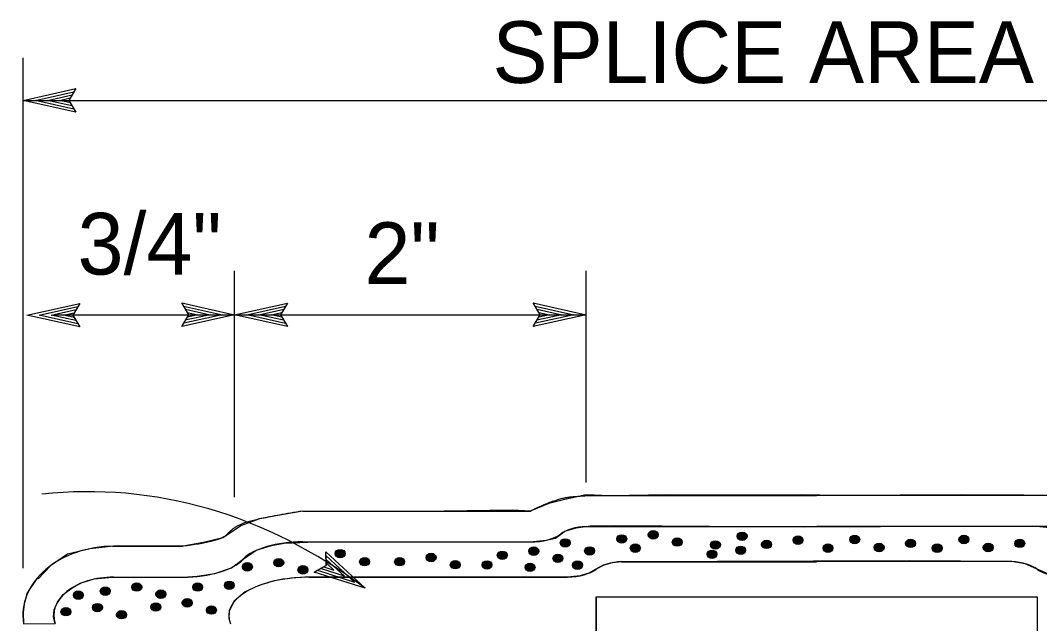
# Model space of a CAD drawing. Extents: x -893 to 867, y -474 to 712.
# Drawn here: x 86.2 to 201.8, y 232.7 to 301.2 of the extents above; entities that cross this region are included whole.
import ezdxf

# ---------------------------------------------------------------- set-up
doc = ezdxf.new("R2010")
doc.units = 0
for name, color, linetype in [('56 Stage 3 Anno', 7, 'Continuous'), ('57 Undefined', 7, 'Continuous'), ('59 Sndwall Anno', 7, 'Continuous'), ('60 Nongeo Data', 7, 'Continuous')]:
    doc.layers.add(name, color=color, linetype=linetype)

msp = doc.modelspace()

# ---------------------------------------------------------------- linework, layer by layer
at = {"layer": '56 Stage 3 Anno'}
for p, q in [((86.5, 239.02), (86.5, 296.93)), ((86.5, 292.1), (92.5, 293.43)), ((87.89, 292.1), (92.26, 293.07)), ((89.26, 292.1), (92.09, 292.72)), ((92.5, 293.43), (91.7, 292.1)), ((92.5, 293.43), (92.5, 293.43)), ((86.5, 292.1), (268.47, 292.1)), ((92.5, 290.76), (86.5, 292.1)), ((86.5, 292.1), (86.5, 292.1)), ((92.28, 291.12), (87.88, 292.1)), ((92.05, 291.48), (89.26, 292.1)), ((90.64, 292.1), (91.85, 292.37)), ((91.87, 291.82), (90.64, 292.1)), ((91.7, 292.1), (92.5, 290.76)), ((92.5, 290.76), (92.5, 290.76)), ((110.49, 247.09), (110.49, 272.78)), ((150.35, 248.77), (150.35, 272.78)), ((86.95, 267.74), (92.95, 269.07)), ((88.34, 267.75), (92.71, 268.71)), ((89.71, 267.74), (92.54, 268.37)), ((92.95, 269.07), (92.15, 267.74)), ((92.95, 269.07), (92.95, 269.07)), ((105.29, 267.78), (104.49, 269.12)), ((104.49, 269.12), (104.49, 269.12)), ((104.49, 269.12), (110.49, 267.78)), ((104.7, 268.76), (109.11, 267.78)), ((104.94, 268.4), (107.72, 267.78)), ((110.49, 267.78), (116.49, 269.11)), ((111.88, 267.78), (116.25, 268.75)), ((113.25, 267.77), (116.07, 268.4)), ((116.49, 269.11), (115.69, 267.78)), ((116.49, 269.11), (116.49, 269.11)), ((145.15, 267.78), (144.35, 269.12)), ((144.35, 269.12), (144.35, 269.12)), ((144.35, 269.12), (150.35, 267.78)), ((144.57, 268.76), (148.97, 267.78)), ((144.8, 268.4), (147.59, 267.78)), ((92.95, 266.4), (86.95, 267.74)), ((86.95, 267.74), (86.95, 267.74)), ((92.73, 266.76), (88.33, 267.74)), ((92.5, 267.12), (89.71, 267.74)), ((90, 267.78), (110.49, 267.78)), ((91.09, 267.74), (92.3, 268.01)), ((92.32, 267.47), (91.09, 267.74)), ((92.15, 267.74), (92.95, 266.4)), ((110.49, 267.78), (104.49, 266.45)), ((104.49, 266.45), (105.29, 267.78)), ((109.09, 267.77), (104.72, 266.81)), ((107.72, 267.78), (104.9, 267.15)), ((105.11, 268.05), (106.34, 267.78)), ((106.34, 267.78), (105.13, 267.51)), ((110.49, 267.78), (150.35, 267.78)), ((110.49, 267.78), (110.49, 267.78)), ((116.49, 266.44), (110.49, 267.78)), ((110.49, 267.78), (110.49, 267.78)), ((116.27, 266.79), (111.87, 267.78)), ((116.04, 267.15), (113.25, 267.77)), ((114.63, 267.77), (115.84, 268.04)), ((115.86, 267.5), (114.63, 267.77)), ((115.69, 267.78), (116.49, 266.44)), ((150.35, 267.78), (144.35, 266.45)), ((144.35, 266.45), (145.15, 267.78)), ((148.96, 267.77), (144.59, 266.81)), ((147.59, 267.78), (144.76, 267.15)), ((144.98, 268.05), (146.21, 267.78)), ((146.21, 267.78), (145, 267.51)), ((150.35, 267.78), (150.35, 267.78)), ((92.95, 266.4), (92.95, 266.4)), ((104.49, 266.45), (104.49, 266.45)), ((116.49, 266.44), (116.49, 266.44)), ((144.35, 266.45), (144.35, 266.45))]:
    msp.add_line(p, q, dxfattribs=at)
at = {"layer": '59 Sndwall Anno'}
for centre, major_axis in [((154.38, 242.35), (-0.564, 0)), ((154.38, 242.35), (-0.497, 0)), ((154.38, 242.35), (-0.429, 0)), ((157.95, 242.82), (-0.564, 0)), ((157.95, 242.82), (-0.497, 0)), ((157.95, 242.82), (-0.429, 0)), ((157.95, 242.82), (-0.361, 0)), ((157.95, 242.82), (-0.294, 0)), ((157.95, 242.82), (-0.226, 0)), ((157.95, 242.82), (-0.158, 0)), ((157.95, 242.82), (-0.0677, 0)), ((168.03, 242.65), (-0.564, 0)), ((168.03, 242.65), (-0.497, 0)), ((168.03, 242.65), (-0.429, 0)), ((168.03, 242.65), (-0.361, 0)), ((168.03, 242.65), (-0.294, 0)), ((168.03, 242.65), (-0.226, 0)), ((168.03, 242.65), (-0.158, 0)), ((168.03, 242.65), (-0.0677, 0)), ((174.37, 242.21), (-0.564, 0)), ((180.8, 242.29), (-0.564, 0)), ((180.8, 242.29), (-0.497, 0)), ((193.18, 242.29), (-0.564, 0)), ((193.18, 242.29), (-0.497, 0)), ((147.98, 241.9), (-0.564, 0)), ((147.98, 241.9), (-0.497, 0)), ((147.98, 241.9), (-0.429, 0)), ((147.98, 241.9), (-0.361, 0)), ((147.98, 241.9), (-0.294, 0)), ((147.98, 241.9), (-0.226, 0)), ((147.98, 241.9), (-0.158, 0)), ((147.98, 241.9), (-0.0677, 0)), ((154.38, 242.35), (-0.361, 0)), ((154.38, 242.35), (-0.294, 0)), ((154.38, 242.35), (-0.226, 0)), ((154.38, 242.35), (-0.158, 0)), ((154.38, 242.35), (-0.0677, 0)), ((155.92, 241.31), (-0.564, 0)), ((155.92, 241.31), (-0.497, 0)), ((155.92, 241.31), (-0.429, 0)), ((155.92, 241.31), (-0.361, 0)), ((155.92, 241.31), (-0.294, 0)), ((160.68, 242), (-0.564, 0)), ((160.68, 242), (-0.497, 0)), ((160.68, 242), (-0.429, 0)), ((160.68, 242), (-0.361, 0)), ((160.68, 242), (-0.294, 0)), ((160.68, 242), (-0.226, 0)), ((160.68, 242), (-0.158, 0)), ((160.68, 242), (-0.0677, 0)), ((165.01, 241.67), (-0.564, 0)), ((165.01, 241.67), (-0.497, 0)), ((165.01, 241.67), (-0.429, 0)), ((165.01, 241.67), (-0.361, 0)), ((165.01, 241.67), (-0.294, 0)), ((165.01, 241.67), (-0.226, 0)), ((165.01, 241.67), (-0.158, 0)), ((165.01, 241.67), (-0.0677, 0)), ((167.87, 241.06), (-0.564, 0)), ((170.8, 241.73), (-0.564, 0)), ((170.8, 241.73), (-0.497, 0)), ((170.8, 241.73), (-0.429, 0)), ((170.8, 241.73), (-0.361, 0)), ((170.8, 241.73), (-0.294, 0)), ((170.8, 241.73), (-0.226, 0)), ((170.8, 241.73), (-0.158, 0)), ((170.8, 241.73), (-0.0677, 0)), ((174.37, 242.21), (-0.497, 0)), ((174.37, 242.21), (-0.429, 0)), ((174.37, 242.21), (-0.361, 0)), ((174.37, 242.21), (-0.294, 0)), ((174.37, 242.21), (-0.226, 0)), ((174.37, 242.21), (-0.158, 0)), ((174.37, 242.21), (-0.0677, 0)), ((177.77, 241.31), (-0.564, 0)), ((177.77, 241.31), (-0.497, 0)), ((177.77, 241.31), (-0.429, 0)), ((177.77, 241.31), (-0.361, 0)), ((177.77, 241.31), (-0.294, 0)), ((180.8, 242.29), (-0.429, 0)), ((180.8, 242.29), (-0.361, 0)), ((180.8, 242.29), (-0.294, 0)), ((180.8, 242.29), (-0.226, 0)), ((180.8, 242.29), (-0.158, 0)), ((180.8, 242.29), (-0.0677, 0)), ((183.57, 241.38), (-0.564, 0)), ((183.57, 241.38), (-0.497, 0)), ((183.57, 241.38), (-0.429, 0)), ((183.57, 241.38), (-0.361, 0)), ((183.57, 241.38), (-0.294, 0)), ((183.57, 241.38), (-0.226, 0)), ((187.13, 241.85), (-0.564, 0)), ((187.13, 241.85), (-0.497, 0)), ((187.13, 241.85), (-0.429, 0)), ((187.13, 241.85), (-0.361, 0)), ((187.13, 241.85), (-0.294, 0)), ((187.13, 241.85), (-0.226, 0)), ((187.13, 241.85), (-0.158, 0)), ((187.13, 241.85), (-0.0677, 0)), ((190.15, 241.31), (-0.564, 0)), ((190.15, 241.31), (-0.497, 0)), ((190.15, 241.31), (-0.429, 0)), ((190.15, 241.31), (-0.361, 0)), ((190.15, 241.31), (-0.294, 0)), ((193.18, 242.29), (-0.429, 0)), ((193.18, 242.29), (-0.361, 0)), ((193.18, 242.29), (-0.294, 0)), ((193.18, 242.29), (-0.226, 0)), ((193.18, 242.29), (-0.158, 0)), ((193.18, 242.29), (-0.0677, 0)), ((195.94, 241.38), (-0.564, 0)), ((195.94, 241.38), (-0.497, 0)), ((195.94, 241.38), (-0.429, 0)), ((195.94, 241.38), (-0.361, 0)), ((195.94, 241.38), (-0.294, 0)), ((195.94, 241.38), (-0.226, 0)), ((199.51, 241.85), (-0.564, 0)), ((199.51, 241.85), (-0.497, 0)), ((199.51, 241.85), (-0.429, 0)), ((199.51, 241.85), (-0.361, 0)), ((199.51, 241.85), (-0.294, 0)), ((199.51, 241.85), (-0.226, 0)), ((199.51, 241.85), (-0.158, 0)), ((199.51, 241.85), (-0.0677, 0)), ((122.46, 240.69), (-0.564, 0)), ((122.46, 240.69), (-0.497, 0)), ((122.46, 240.69), (-0.429, 0)), ((122.46, 240.69), (-0.361, 0)), ((122.46, 240.69), (-0.294, 0)), ((122.46, 240.69), (-0.226, 0)), ((122.46, 240.69), (-0.158, 0)), ((122.46, 240.69), (-0.0677, 0)), ((132.77, 240.24), (-0.564, 0)), ((132.77, 240.24), (-0.497, 0)), ((132.77, 240.24), (-0.429, 0)), ((132.77, 240.24), (-0.361, 0)), ((132.77, 240.24), (-0.294, 0)), ((132.77, 240.24), (-0.226, 0)), ((132.77, 240.24), (-0.158, 0)), ((140.84, 240.5), (-0.564, 0)), ((140.84, 240.5), (-0.497, 0)), ((140.84, 240.5), (-0.429, 0)), ((140.84, 240.5), (-0.361, 0)), ((140.84, 240.5), (-0.294, 0)), ((140.84, 240.5), (-0.226, 0)), ((140.84, 240.5), (-0.158, 0)), ((140.84, 240.5), (-0.0677, 0)), ((144.41, 240.97), (-0.564, 0)), ((144.41, 240.97), (-0.497, 0)), ((144.41, 240.97), (-0.429, 0)), ((144.41, 240.97), (-0.361, 0)), ((144.41, 240.97), (-0.294, 0)), ((144.41, 240.97), (-0.226, 0)), ((144.41, 240.97), (-0.158, 0)), ((144.41, 240.97), (-0.0677, 0)), ((147.15, 240.15), (-0.564, 0)), ((147.15, 240.15), (-0.497, 0)), ((147.15, 240.15), (-0.429, 0)), ((147.15, 240.15), (-0.361, 0)), ((147.15, 240.15), (-0.294, 0)), ((150.74, 240.99), (-0.564, 0)), ((150.74, 240.99), (-0.497, 0)), ((150.74, 240.99), (-0.429, 0)), ((150.74, 240.99), (-0.361, 0)), ((150.74, 240.99), (-0.294, 0)), ((150.74, 240.99), (-0.226, 0)), ((150.74, 240.99), (-0.158, 0)), ((150.74, 240.99), (-0.0677, 0)), ((155.92, 241.31), (-0.226, 0)), ((155.92, 241.31), (-0.158, 0)), ((155.92, 241.31), (-0.0677, 0)), ((164.62, 240.61), (-0.564, 0)), ((164.62, 240.61), (-0.497, 0)), ((164.62, 240.61), (-0.429, 0)), ((164.62, 240.61), (-0.361, 0)), ((164.62, 240.61), (-0.294, 0)), ((164.62, 240.61), (-0.226, 0)), ((164.62, 240.61), (-0.158, 0)), ((164.62, 240.61), (-0.0677, 0)), ((167.87, 241.06), (-0.497, 0)), ((167.87, 241.06), (-0.429, 0)), ((167.87, 241.06), (-0.361, 0)), ((167.87, 241.06), (-0.294, 0)), ((167.87, 241.06), (-0.226, 0)), ((167.87, 241.06), (-0.158, 0)), ((167.87, 241.06), (-0.0677, 0)), ((177.77, 241.31), (-0.226, 0)), ((177.77, 241.31), (-0.158, 0)), ((177.77, 241.31), (-0.0677, 0)), ((183.57, 241.38), (-0.158, 0)), ((183.57, 241.38), (-0.0677, 0)), ((190.15, 241.31), (-0.226, 0)), ((190.15, 241.31), (-0.158, 0)), ((190.15, 241.31), (-0.0677, 0)), ((195.94, 241.38), (-0.158, 0)), ((195.94, 241.38), (-0.0677, 0)), ((111.94, 239.19), (-0.564, 0)), ((111.94, 239.19), (-0.497, 0)), ((111.94, 239.19), (-0.429, 0)), ((111.94, 239.19), (-0.361, 0)), ((111.94, 239.19), (-0.294, 0)), ((111.94, 239.19), (-0.226, 0)), ((111.94, 239.19), (-0.158, 0)), ((111.94, 239.19), (-0.0677, 0)), ((115.5, 239.66), (-0.564, 0)), ((115.5, 239.66), (-0.497, 0)), ((115.5, 239.66), (-0.429, 0)), ((115.5, 239.66), (-0.361, 0)), ((115.5, 239.66), (-0.294, 0)), ((115.5, 239.66), (-0.226, 0)), ((115.5, 239.66), (-0.158, 0)), ((115.5, 239.66), (-0.0677, 0)), ((118.24, 238.84), (-0.564, 0)), ((118.24, 238.84), (-0.497, 0)), ((125.23, 239.77), (-0.564, 0)), ((125.23, 239.77), (-0.497, 0)), ((125.23, 239.77), (-0.429, 0)), ((125.23, 239.77), (-0.361, 0)), ((125.23, 239.77), (-0.294, 0)), ((125.23, 239.77), (-0.226, 0)), ((125.23, 239.77), (-0.158, 0)), ((125.23, 239.77), (-0.0677, 0)), ((129.2, 239.77), (-0.564, 0)), ((129.2, 239.77), (-0.497, 0)), ((129.2, 239.77), (-0.429, 0)), ((129.2, 239.77), (-0.361, 0)), ((129.2, 239.77), (-0.294, 0)), ((129.2, 239.77), (-0.226, 0)), ((129.2, 239.77), (-0.158, 0)), ((129.2, 239.77), (-0.0677, 0)), ((132.77, 240.24), (-0.0677, 0)), ((135.51, 239.43), (-0.564, 0)), ((135.51, 239.43), (-0.497, 0)), ((135.51, 239.43), (-0.429, 0)), ((135.51, 239.43), (-0.361, 0)), ((135.51, 239.43), (-0.294, 0)), ((135.51, 239.43), (-0.226, 0)), ((135.51, 239.43), (-0.158, 0)), ((135.51, 239.43), (-0.0677, 0)), ((139.11, 239.4), (-0.564, 0)), ((139.11, 239.4), (-0.497, 0)), ((139.11, 239.4), (-0.429, 0)), ((139.11, 239.4), (-0.361, 0)), ((139.11, 239.4), (-0.294, 0)), ((139.11, 239.4), (-0.226, 0)), ((139.11, 239.4), (-0.158, 0)), ((139.11, 239.4), (-0.0677, 0)), ((143.99, 239.13), (-0.564, 0)), ((143.99, 239.13), (-0.497, 0)), ((143.99, 239.13), (-0.429, 0)), ((143.99, 239.13), (-0.361, 0)), ((143.99, 239.13), (-0.294, 0)), ((143.99, 239.13), (-0.226, 0)), ((143.99, 239.13), (-0.158, 0)), ((147.15, 240.15), (-0.226, 0)), ((147.15, 240.15), (-0.158, 0)), ((147.15, 240.15), (-0.0677, 0)), ((149.37, 239.37), (-0.564, 0)), ((149.37, 239.37), (-0.497, 0)), ((149.37, 239.37), (-0.429, 0)), ((149.37, 239.37), (-0.361, 0)), ((149.37, 239.37), (-0.294, 0)), ((149.37, 239.37), (-0.226, 0)), ((149.37, 239.37), (-0.158, 0)), ((149.37, 239.37), (-0.0677, 0)), ((118.24, 238.84), (-0.429, 0)), ((118.24, 238.84), (-0.361, 0)), ((118.24, 238.84), (-0.294, 0)), ((118.24, 238.84), (-0.226, 0)), ((118.24, 238.84), (-0.158, 0)), ((118.24, 238.84), (-0.0677, 0)), ((143.99, 239.13), (-0.0677, 0)), ((99.4, 236.89), (-0.564, 0)), ((99.4, 236.89), (-0.497, 0)), ((99.4, 236.89), (-0.429, 0)), ((99.4, 236.89), (-0.361, 0)), ((99.4, 236.89), (-0.294, 0)), ((99.4, 236.89), (-0.226, 0)), ((99.4, 236.89), (-0.158, 0)), ((99.4, 236.89), (-0.0677, 0)), ((106.3, 236.89), (-0.564, 0)), ((106.3, 236.89), (-0.497, 0)), ((106.3, 236.89), (-0.429, 0)), ((106.3, 236.89), (-0.361, 0)), ((106.3, 236.89), (-0.294, 0)), ((106.3, 236.89), (-0.226, 0)), ((106.3, 236.89), (-0.158, 0)), ((106.3, 236.89), (-0.0677, 0)), ((109.89, 237.09), (-0.564, 0)), ((109.89, 237.09), (-0.497, 0)), ((109.89, 237.09), (-0.429, 0)), ((109.89, 237.09), (-0.361, 0)), ((109.89, 237.09), (-0.294, 0)), ((109.89, 237.09), (-0.226, 0)), ((109.89, 237.09), (-0.158, 0)), ((109.89, 237.09), (-0.0677, 0)), ((92.77, 235.97), (-0.564, 0)), ((92.77, 235.97), (-0.497, 0)), ((92.77, 235.97), (-0.429, 0)), ((92.77, 235.97), (-0.361, 0)), ((92.77, 235.97), (-0.294, 0)), ((92.77, 235.97), (-0.226, 0)), ((92.77, 235.97), (-0.158, 0)), ((92.77, 235.97), (-0.0677, 0)), ((95.83, 236.42), (-0.564, 0)), ((95.83, 236.42), (-0.497, 0)), ((95.83, 236.42), (-0.429, 0)), ((95.83, 236.42), (-0.361, 0)), ((95.83, 236.42), (-0.294, 0)), ((95.83, 236.42), (-0.226, 0)), ((95.83, 236.42), (-0.158, 0)), ((95.83, 236.42), (-0.0677, 0)), ((102.13, 236.08), (-0.564, 0)), ((102.13, 236.08), (-0.497, 0)), ((102.13, 236.08), (-0.429, 0)), ((102.13, 236.08), (-0.361, 0)), ((102.13, 236.08), (-0.294, 0)), ((102.13, 236.08), (-0.226, 0)), ((102.13, 236.08), (-0.158, 0)), ((102.13, 236.08), (-0.0677, 0)), ((94.94, 234.56), (-0.564, 0)), ((94.94, 234.56), (-0.497, 0)), ((94.94, 234.56), (-0.429, 0)), ((94.94, 234.56), (-0.361, 0)), ((94.94, 234.56), (-0.294, 0)), ((94.94, 234.56), (-0.226, 0)), ((94.94, 234.56), (-0.158, 0)), ((94.94, 234.56), (-0.0677, 0)), ((101.56, 234.63), (-0.564, 0)), ((101.56, 234.63), (-0.497, 0)), ((101.56, 234.63), (-0.429, 0)), ((101.56, 234.63), (-0.361, 0)), ((101.56, 234.63), (-0.294, 0)), ((101.56, 234.63), (-0.226, 0)), ((101.56, 234.63), (-0.158, 0)), ((101.56, 234.63), (-0.0677, 0)), ((105.12, 235.1), (-0.564, 0)), ((105.12, 235.1), (-0.497, 0)), ((105.12, 235.1), (-0.429, 0)), ((105.12, 235.1), (-0.361, 0)), ((105.12, 235.1), (-0.294, 0)), ((105.12, 235.1), (-0.226, 0)), ((105.12, 235.1), (-0.158, 0)), ((105.12, 235.1), (-0.0677, 0)), ((107.86, 234.28), (-0.564, 0)), ((107.86, 234.28), (-0.497, 0)), ((107.86, 234.28), (-0.429, 0)), ((91.37, 234.09), (-0.564, 0)), ((91.37, 234.09), (-0.497, 0)), ((91.37, 234.09), (-0.429, 0)), ((91.37, 234.09), (-0.361, 0)), ((91.37, 234.09), (-0.294, 0)), ((91.37, 234.09), (-0.226, 0)), ((91.37, 234.09), (-0.158, 0)), ((91.37, 234.09), (-0.0677, 0)), ((97.67, 233.75), (-0.564, 0)), ((97.67, 233.75), (-0.497, 0)), ((97.67, 233.75), (-0.429, 0)), ((97.67, 233.75), (-0.361, 0)), ((97.67, 233.75), (-0.294, 0)), ((97.67, 233.75), (-0.226, 0)), ((97.67, 233.75), (-0.158, 0)), ((97.67, 233.75), (-0.0677, 0)), ((107.86, 234.28), (-0.361, 0)), ((107.86, 234.28), (-0.294, 0)), ((107.86, 234.28), (-0.226, 0)), ((107.86, 234.28), (-0.158, 0)), ((107.86, 234.28), (-0.0677, 0))]:
    msp.add_ellipse(centre, major_axis=major_axis, ratio=0.85, dxfattribs=at)
at = {"layer": '60 Nongeo Data'}
for p, q in [((150.35, 247.27), (176.47, 247.27)), ((202.6, 247.28), (176.49, 247.28)), ((118.21, 245.52), (144.01, 245.52)), ((150.35, 243.77), (176.47, 243.77)), ((202.6, 243.78), (176.49, 243.78)), ((118.21, 242.02), (144.01, 242.02)), ((96.65, 241.52), (104.64, 241.52)), ((154.34, 239.77), (176.47, 239.77)), ((198.61, 239.78), (176.49, 239.78)), ((96.65, 238.02), (104.64, 238.02)), ((118.89, 238.02), (148.23, 238.02)), ((151.47, 235.77), (201.47, 235.77)), ((151.47, 235.77), (151.47, 231.77)), ((201.47, 235.77), (201.47, 231.77))]:
    msp.add_line(p, q, dxfattribs=at)
for points in [[(202.6, 247.28), (199.97, 247.32), (192.91, 247.35), (178.98, 247.29), (174.78, 247.35), (166.88, 247.32), (165.23, 247.32), (159.62, 247.34), (153.05, 247.24), (150.36, 247.34), (147.95, 246.84), (146.11, 246.38), (144.01, 245.52), (142.03, 245.6), (134.26, 245.52), (124.9, 245.46), (118.21, 245.52), (115.17, 244.97), (113.31, 244.63), (111.27, 243.89), (109.15, 242.47), (109.15, 242.47), (106.95, 241.93), (104.64, 241.52), (100.64, 241.52), (96.75, 241.52), (94.1, 241.24), (91.56, 240.62), (89.6, 239.3), (88.2, 237.82), (88.1, 237.89), (87.34, 236.82), (86.95, 236.15), (86.64, 234.96), (86.5, 234.02), (86.55, 232.74), (86.55, 232.74), (90.13, 232.75), (89.97, 233.49), (90.03, 234.3), (90.42, 235.19), (91.06, 236.05), (92.07, 236.81), (92.99, 237.33), (94.57, 237.83), (96.65, 238.02), (104.64, 238.02), (106.25, 238.11), (108.26, 238.44), (108.26, 238.44), (110.13, 239.07), (111.47, 240.07), (112.93, 241.07), (114.66, 241.62), (116.1, 241.89), (119.69, 242.01), (144.01, 242.02), (145.82, 242.21), (146.86, 242.42), (147.94, 243.24), (149.23, 243.62), (150.85, 243.82), (153.61, 243.86), (175.09, 243.73), (200.98, 243.85), (204.1, 243.54)], [(203.03, 238.24), (201.49, 238.92), (200.11, 239.54), (198.61, 239.78), (187.02, 239.85), (154.34, 239.77), (154.34, 239.77), (153.3, 239.64), (152.36, 239.37), (151.47, 238.92), (150.76, 238.49), (149.66, 238.16), (148.23, 238.02), (143.24, 238.07), (133.56, 238.02), (118.89, 238.02), (117.27, 237.95), (115.41, 237.67), (114.34, 237.4), (113.15, 237.02), (111.68, 236.35), (110.44, 235.3), (109.86, 234.18), (109.82, 233.31), (110.04, 232.74)], [(151.47, 231.77), (151.47, 235.77), (201.47, 235.77), (201.47, 231.77)]]:
    msp.add_lwpolyline(points, dxfattribs=at)
msp.add_lwpolyline([(120.85, 240.87), (125.29, 236.76), (119.52, 238.6), (119.88, 238.8), (124.1, 237.45), (120.85, 240.46), (120.85, 240.06), (122.94, 238.13), (120.24, 238.99), (120.6, 239.19), (121.76, 238.82), (120.86, 239.65), (120.86, 239.34), (119.52, 238.6), (120.86, 239.34)], close=True, dxfattribs=at)
for centre, major_axis, ratio, start_param, end_param in [((93.97, 160.01), (0, 87.7), 0.738323, 5.778333, 6.365404), ((144.41, 243.49), (3.5, 0.18), 0.417374, 4.577304, 5.760958), ((150.51, 242.32), (3.5, 0.18), 0.417374, 1.595135, 2.599544), ((118.21, 238.81), (7.33, 0), 0.438157, 1.570796, 2.738625), ((96.7, 233.72), (10.22, 0.11), 0.763197, 1.55711, 3.253108), ((104.64, 241.23), (7.33, 0), 0.438157, 4.712389, 5.914386), ((154.5, 238.32), (3.5, 0.18), 0.417374, 1.595135, 2.599544), ((198.45, 238.32), (-3.5, 0.18), 0.417374, 3.683641, 4.68805), ((148.4, 239.49), (3.5, 0.18), 0.417374, 4.64375, 5.760958), ((204.55, 239.5), (-3.5, 0.18), 0.417374, 0.522227, 1.639436), ((96.7, 233.72), (6.72, 0.07), 0.63984, 1.55711, 3.354151), ((118.92, 233.72), (9.1, 0.06), 0.472318, 1.561185, 3.358226)]:
    msp.add_ellipse(centre, major_axis=major_axis, ratio=ratio, start_param=start_param, end_param=end_param, dxfattribs=at)
for points in [[(144.01, 245.52), (147.04, 247.01), (150.35, 247.27), (150.29, 247.26)], [(118.21, 245.52), (112.9, 244.63), (110.34, 243.71), (108.96, 242.06), (104.64, 241.52)]]:
    msp.add_open_spline(points, degree=2, dxfattribs=at)

# ---------------------------------------------------------------- texts
at = {"layer": '57 Undefined'}
for s, p in [('SPLICE AREA', (139.73, 294.07)), ('3/4"', (92.69, 272.34)), ('2"', (125.22, 271.26))]:
    msp.add_text(s, height=7, dxfattribs=at).set_placement(p)

doc.saveas('drawing.dxf')
